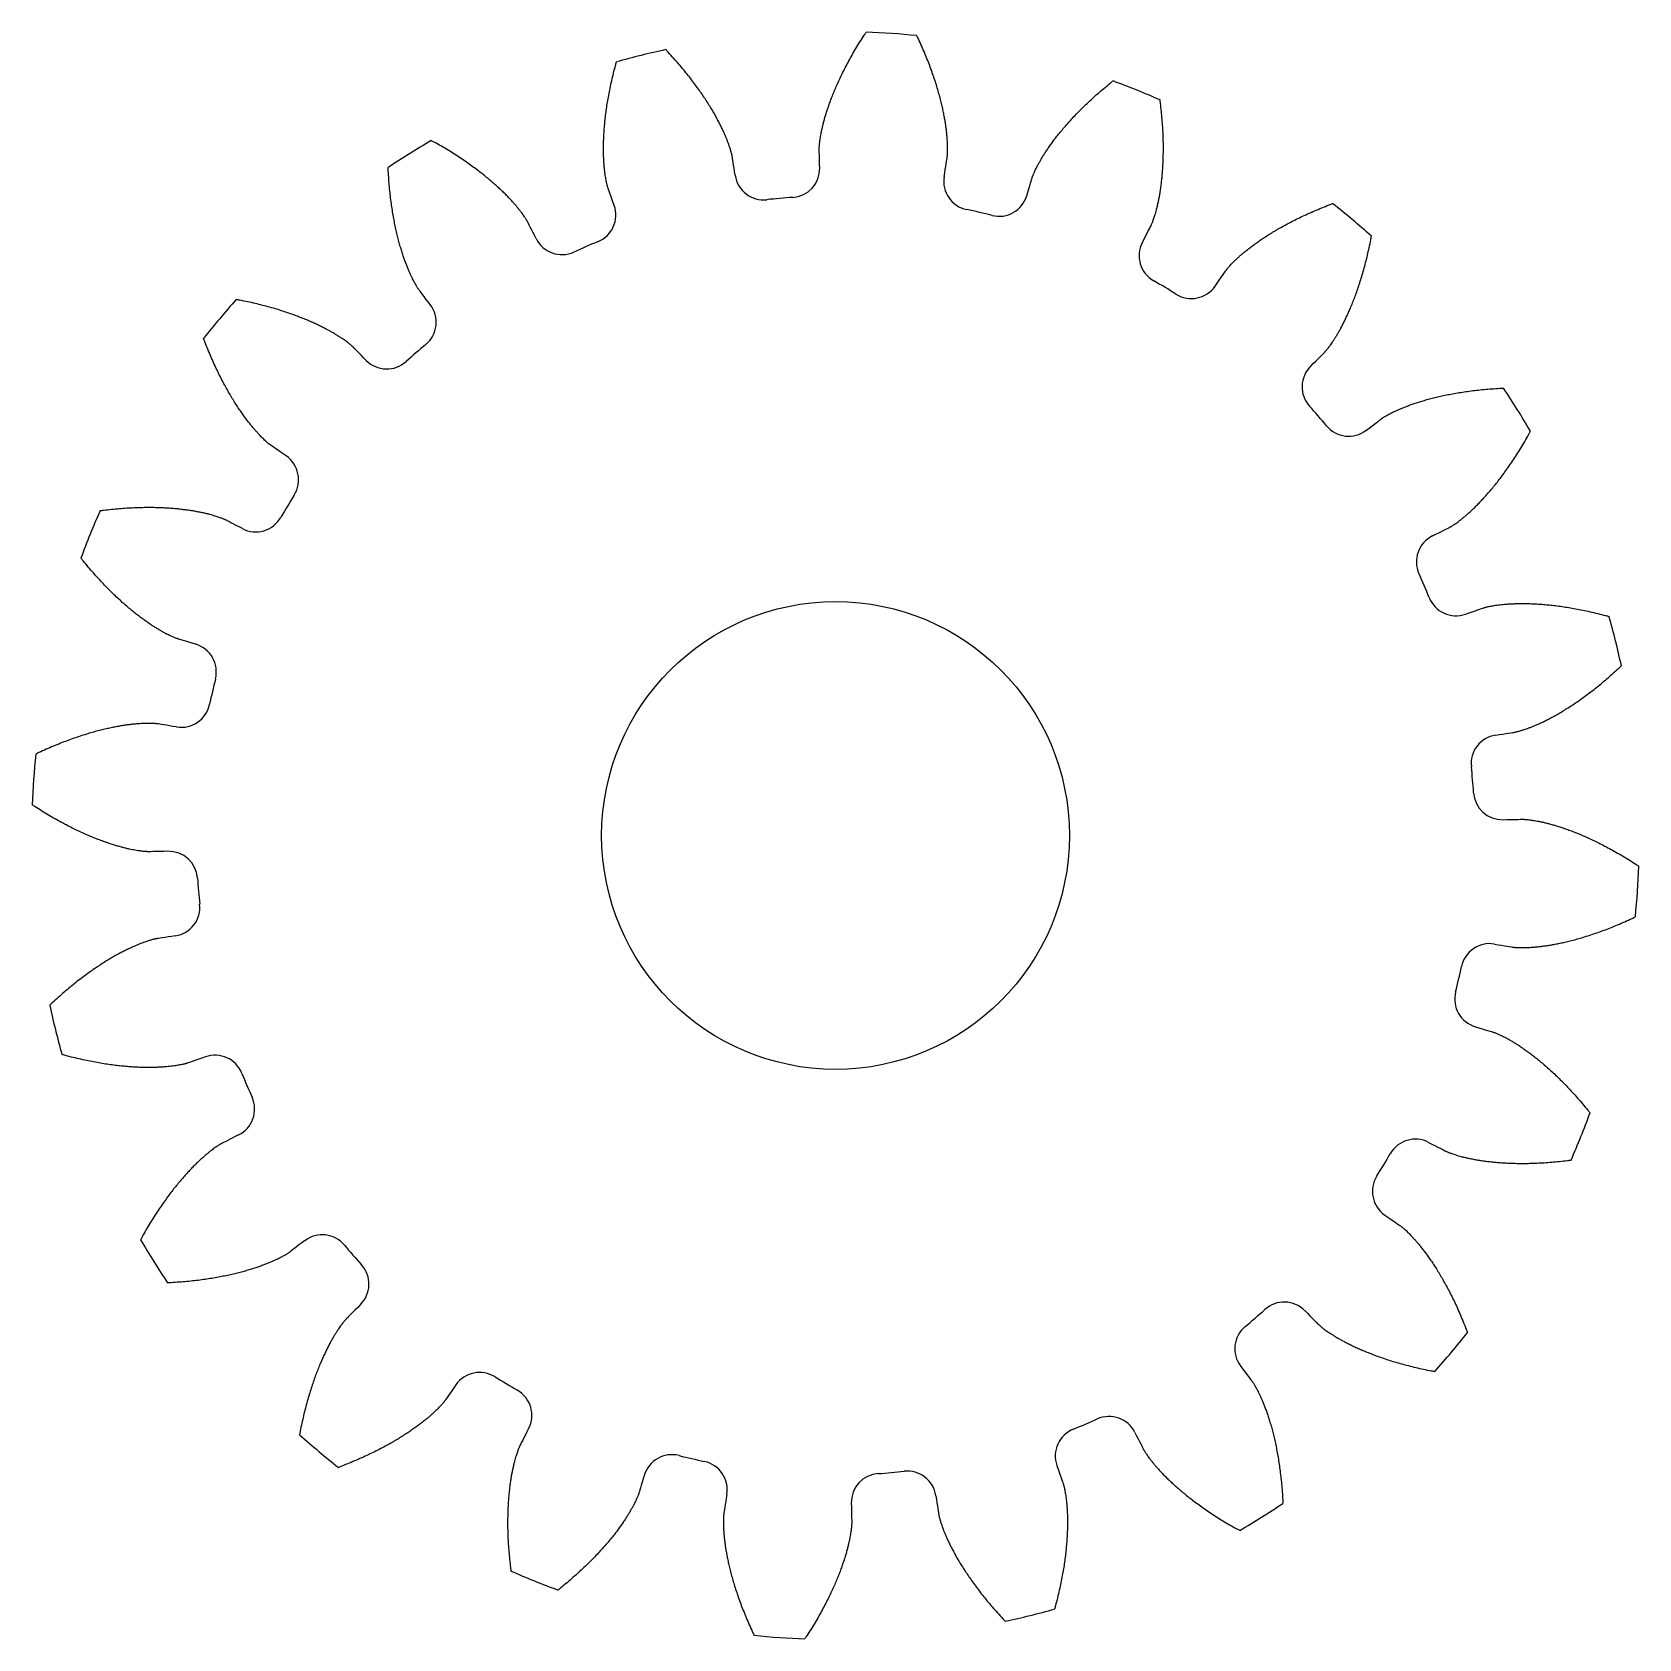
# Model space of a CAD drawing. Extents: x 137 to 246, y 43 to 176.
# Drawn here: x 160 to 181.99, y 153.63 to 175.62 of the extents above; entities that cross this region are included whole.
import ezdxf

# ---------------------------------------------------------------- set-up
doc = ezdxf.new("R2010")
doc.units = 0
doc.header["$LTSCALE"] = 12.7
doc.layers.add('VISIBLE', color=7, linetype='CONTINUOUS')

msp = doc.modelspace()

# ---------------------------------------------------------------- linework, layer by layer
at = {"layer": 'VISIBLE'}
msp.add_circle((170.996, 164.625), 3.2, dxfattribs=at)
for centre, radius, start, end in [((170.996, 164.625), 11, 84.1909, 87.8091), ((170.996, 164.625), 11, 102.1909, 105.8091), ((170.996, 164.625), 11, 66.1909, 69.8091), ((170.996, 164.625), 11, 120.1909, 123.8091), ((170.383, 173.75), 0.396, 273.837, 1.3729), ((170.014, 173.718), 0.396, 188.6271, 276.163), ((172.872, 173.576), 0.396, 170.6271, 258.163), ((167.594, 173.115), 0.396, 291.837, 19.3729), ((170.996, 164.625), 8.75, 93.837, 96.163), ((173.233, 173.493), 0.396, 255.837, 343.3729), ((170.996, 164.625), 11, 48.1909, 51.8091), ((170.996, 164.625), 8.75, 75.837, 78.163), ((167.252, 172.969), 0.396, 206.6271, 294.163), ((170.996, 164.625), 8.75, 111.837, 114.163), ((175.546, 172.558), 0.396, 152.6271, 240.163), ((170.996, 164.625), 8.75, 57.837, 60.163), ((175.864, 172.367), 0.396, 237.837, 325.3729), ((170.996, 164.625), 11, 138.1909, 141.8091), ((165.137, 171.648), 0.396, 309.837, 37.3729), ((170.996, 164.625), 8.75, 129.837, 132.163), ((164.856, 171.404), 0.396, 224.6271, 312.163), ((177.775, 170.764), 0.396, 134.6271, 222.163), ((170.996, 164.625), 11, 30.1909, 33.8091), ((170.996, 164.625), 8.75, 39.837, 42.163), ((178.018, 170.484), 0.396, 219.837, 307.3729), ((163.253, 169.493), 0.396, 327.837, 55.3729), ((170.996, 164.625), 8.75, 147.837, 150.163), ((170.996, 164.625), 11, 156.1909, 159.8091), ((163.062, 169.175), 0.396, 242.6271, 330.163), ((179.34, 168.369), 0.396, 116.6271, 204.163), ((170.996, 164.625), 8.75, 21.837, 24.163), ((179.485, 168.027), 0.396, 201.837, 289.3729), ((170.996, 164.625), 11, 12.1909, 15.8091), ((162.128, 166.863), 0.396, 345.837, 73.3729), ((170.996, 164.625), 8.75, 165.837, 168.163), ((162.044, 166.501), 0.396, 260.6271, 348.163), ((180.089, 165.607), 0.396, 98.6271, 186.163), ((170.996, 164.625), 11, 174.1909, 177.8091), ((170.996, 164.625), 8.75, 3.837, 6.163), ((180.121, 165.237), 0.396, 183.837, 271.3729), ((161.87, 164.013), 0.396, 3.837, 91.3729), ((170.996, 164.625), 8.75, 183.837, 186.163), ((170.996, 164.625), 11, 354.1909, 357.8091), ((161.902, 163.643), 0.396, 278.6271, 6.163), ((179.947, 162.749), 0.396, 80.6271, 168.163), ((170.996, 164.625), 8.75, 345.837, 348.163), ((179.864, 162.387), 0.396, 165.837, 253.3729), ((170.996, 164.625), 11, 192.1909, 195.8091), ((162.506, 161.223), 0.396, 21.837, 109.3729), ((170.996, 164.625), 8.75, 201.837, 204.163), ((162.651, 160.881), 0.396, 296.6271, 24.163), ((170.996, 164.625), 11, 336.1909, 339.8091), ((170.996, 164.625), 8.75, 327.837, 330.163), ((178.929, 160.074), 0.396, 62.6271, 150.163), ((178.738, 159.756), 0.396, 147.837, 235.3729), ((170.996, 164.625), 11, 210.1909, 213.8091), ((163.973, 158.766), 0.396, 39.837, 127.3729), ((170.996, 164.625), 8.75, 219.837, 222.163), ((164.216, 158.486), 0.396, 314.6271, 42.163), ((170.996, 164.625), 8.75, 309.837, 312.163), ((177.135, 157.845), 0.396, 44.6271, 132.163), ((176.854, 157.602), 0.396, 129.837, 217.3729), ((170.996, 164.625), 11, 318.1909, 321.8091), ((166.127, 156.882), 0.396, 57.837, 145.3729), ((170.996, 164.625), 8.75, 237.837, 240.163), ((166.445, 156.691), 0.396, 332.6271, 60.163), ((170.996, 164.625), 8.75, 291.837, 294.163), ((174.739, 156.28), 0.396, 26.6271, 114.163), ((170.996, 164.625), 11, 228.1909, 231.8091), ((174.398, 156.135), 0.396, 111.837, 199.3729), ((168.758, 155.757), 0.396, 75.837, 163.3729), ((170.996, 164.625), 8.75, 255.837, 258.163), ((169.119, 155.673), 0.396, 350.6271, 78.163), ((171.608, 155.499), 0.396, 93.837, 181.3729), ((170.996, 164.625), 8.75, 273.837, 276.163), ((171.977, 155.532), 0.396, 8.6271, 96.163), ((170.996, 164.625), 11, 300.1909, 303.8091), ((170.996, 164.625), 11, 246.1909, 249.8091), ((170.996, 164.625), 11, 282.1909, 285.8091), ((170.996, 164.625), 11, 264.1909, 267.8091)]:
    msp.add_arc(centre, radius, start, end, dxfattribs=at)
for points in [[(170.779, 173.76), (170.776, 173.9), (170.773, 174.019), (170.773, 174.026), (170.774, 174.037), (170.774, 174.049), (170.775, 174.066), (170.777, 174.087), (170.78, 174.111), (170.783, 174.139), (170.788, 174.171), (170.794, 174.206), (170.801, 174.245), (170.81, 174.287), (170.821, 174.333), (170.833, 174.382), (170.847, 174.435), (170.864, 174.491), (170.883, 174.55), (170.904, 174.612), (170.927, 174.677), (170.954, 174.746), (170.983, 174.817), (171.015, 174.891), (171.049, 174.969), (171.088, 175.048), (171.129, 175.13), (171.174, 175.215), (171.222, 175.302), (171.274, 175.392), (171.33, 175.483), (171.378, 175.558), (171.407, 175.603), (171.416, 175.617)], [(172.481, 173.641), (172.504, 173.779), (172.523, 173.897), (172.524, 173.904), (172.525, 173.914), (172.526, 173.927), (172.527, 173.944), (172.529, 173.964), (172.529, 173.989), (172.53, 174.017), (172.53, 174.049), (172.529, 174.085), (172.527, 174.124), (172.524, 174.167), (172.52, 174.214), (172.514, 174.265), (172.507, 174.319), (172.499, 174.376), (172.489, 174.437), (172.476, 174.502), (172.462, 174.57), (172.446, 174.642), (172.427, 174.716), (172.406, 174.794), (172.382, 174.875), (172.355, 174.96), (172.325, 175.047), (172.293, 175.137), (172.257, 175.23), (172.218, 175.326), (172.176, 175.424), (172.139, 175.505), (172.116, 175.554), (172.109, 175.568)], [(169.622, 173.659), (169.601, 173.797), (169.583, 173.915), (169.582, 173.922), (169.58, 173.932), (169.577, 173.945), (169.573, 173.961), (169.567, 173.981), (169.561, 174.005), (169.552, 174.031), (169.542, 174.062), (169.53, 174.095), (169.516, 174.132), (169.5, 174.173), (169.482, 174.216), (169.461, 174.262), (169.438, 174.311), (169.412, 174.364), (169.383, 174.419), (169.352, 174.476), (169.317, 174.537), (169.279, 174.599), (169.238, 174.665), (169.194, 174.732), (169.146, 174.802), (169.095, 174.874), (169.04, 174.948), (168.981, 175.023), (168.918, 175.101), (168.852, 175.18), (168.781, 175.26), (168.721, 175.326), (168.684, 175.365), (168.673, 175.377)], [(167.967, 173.246), (167.921, 173.378), (167.881, 173.491), (167.879, 173.497), (167.876, 173.507), (167.873, 173.52), (167.869, 173.536), (167.864, 173.556), (167.859, 173.58), (167.854, 173.608), (167.848, 173.639), (167.843, 173.675), (167.838, 173.714), (167.833, 173.757), (167.829, 173.804), (167.826, 173.854), (167.823, 173.909), (167.822, 173.967), (167.821, 174.029), (167.822, 174.095), (167.824, 174.164), (167.828, 174.238), (167.834, 174.314), (167.841, 174.395), (167.85, 174.479), (167.862, 174.566), (167.876, 174.658), (167.892, 174.752), (167.912, 174.85), (167.933, 174.951), (167.958, 175.055), (167.98, 175.141), (167.994, 175.193), (167.999, 175.209)], [(173.613, 173.379), (173.653, 173.514), (173.687, 173.628), (173.689, 173.634), (173.693, 173.645), (173.698, 173.656), (173.704, 173.672), (173.712, 173.691), (173.722, 173.714), (173.734, 173.739), (173.748, 173.768), (173.765, 173.799), (173.784, 173.834), (173.805, 173.871), (173.829, 173.912), (173.856, 173.955), (173.886, 174), (173.919, 174.048), (173.955, 174.099), (173.994, 174.152), (174.037, 174.207), (174.083, 174.263), (174.133, 174.322), (174.186, 174.383), (174.243, 174.446), (174.304, 174.51), (174.369, 174.575), (174.438, 174.642), (174.511, 174.71), (174.588, 174.779), (174.669, 174.848), (174.738, 174.905), (174.779, 174.939), (174.792, 174.949)], [(175.194, 172.741), (175.259, 172.865), (175.314, 172.971), (175.316, 172.977), (175.321, 172.987), (175.326, 172.999), (175.332, 173.014), (175.34, 173.034), (175.348, 173.057), (175.357, 173.083), (175.367, 173.114), (175.377, 173.148), (175.387, 173.186), (175.398, 173.228), (175.408, 173.274), (175.419, 173.323), (175.429, 173.377), (175.439, 173.434), (175.448, 173.496), (175.456, 173.561), (175.464, 173.63), (175.47, 173.703), (175.475, 173.78), (175.479, 173.861), (175.481, 173.945), (175.482, 174.034), (175.481, 174.126), (175.478, 174.222), (175.473, 174.321), (175.465, 174.424), (175.455, 174.531), (175.445, 174.619), (175.438, 174.673), (175.436, 174.689)], [(166.898, 172.792), (166.835, 172.917), (166.781, 173.024), (166.778, 173.03), (166.773, 173.039), (166.766, 173.05), (166.757, 173.065), (166.746, 173.082), (166.732, 173.102), (166.716, 173.125), (166.697, 173.151), (166.675, 173.179), (166.651, 173.21), (166.623, 173.243), (166.592, 173.279), (166.558, 173.316), (166.521, 173.356), (166.48, 173.398), (166.436, 173.441), (166.388, 173.486), (166.336, 173.533), (166.281, 173.581), (166.222, 173.63), (166.159, 173.681), (166.092, 173.732), (166.021, 173.785), (165.946, 173.838), (165.866, 173.892), (165.783, 173.946), (165.695, 174.001), (165.603, 174.055), (165.525, 174.099), (165.478, 174.125), (165.464, 174.133)], [(165.451, 171.888), (165.366, 171.999), (165.294, 172.095), (165.29, 172.1), (165.284, 172.109), (165.277, 172.119), (165.268, 172.134), (165.257, 172.152), (165.245, 172.173), (165.231, 172.197), (165.217, 172.226), (165.201, 172.258), (165.184, 172.293), (165.166, 172.333), (165.148, 172.376), (165.129, 172.423), (165.11, 172.474), (165.09, 172.529), (165.07, 172.588), (165.051, 172.651), (165.031, 172.717), (165.013, 172.788), (164.994, 172.863), (164.976, 172.942), (164.959, 173.025), (164.943, 173.112), (164.928, 173.203), (164.915, 173.297), (164.903, 173.396), (164.892, 173.499), (164.884, 173.606), (164.878, 173.695), (164.875, 173.748), (164.875, 173.765)], [(176.19, 172.142), (176.27, 172.257), (176.338, 172.356), (176.342, 172.361), (176.348, 172.37), (176.356, 172.379), (176.367, 172.393), (176.381, 172.408), (176.397, 172.426), (176.416, 172.447), (176.439, 172.47), (176.464, 172.495), (176.493, 172.522), (176.525, 172.551), (176.56, 172.582), (176.599, 172.614), (176.642, 172.648), (176.688, 172.684), (176.738, 172.721), (176.792, 172.759), (176.849, 172.798), (176.911, 172.838), (176.976, 172.878), (177.045, 172.92), (177.119, 172.961), (177.197, 173.003), (177.279, 173.046), (177.365, 173.088), (177.455, 173.13), (177.549, 173.172), (177.648, 173.213), (177.731, 173.246), (177.781, 173.265), (177.797, 173.27)], [(177.497, 171.046), (177.596, 171.144), (177.681, 171.228), (177.686, 171.233), (177.693, 171.241), (177.701, 171.251), (177.712, 171.264), (177.725, 171.28), (177.74, 171.299), (177.757, 171.322), (177.776, 171.347), (177.796, 171.377), (177.818, 171.41), (177.841, 171.447), (177.865, 171.487), (177.89, 171.531), (177.917, 171.579), (177.944, 171.63), (177.971, 171.686), (177.999, 171.745), (178.028, 171.809), (178.056, 171.876), (178.085, 171.948), (178.114, 172.023), (178.142, 172.103), (178.17, 172.187), (178.197, 172.275), (178.224, 172.367), (178.25, 172.463), (178.274, 172.563), (178.298, 172.668), (178.316, 172.755), (178.326, 172.808), (178.329, 172.824)], [(164.574, 171.126), (164.476, 171.226), (164.392, 171.311), (164.387, 171.315), (164.379, 171.322), (164.37, 171.331), (164.357, 171.342), (164.341, 171.355), (164.321, 171.37), (164.299, 171.387), (164.273, 171.405), (164.243, 171.425), (164.21, 171.447), (164.174, 171.47), (164.134, 171.494), (164.09, 171.52), (164.042, 171.546), (163.99, 171.573), (163.935, 171.6), (163.875, 171.629), (163.812, 171.657), (163.744, 171.686), (163.673, 171.714), (163.597, 171.743), (163.517, 171.771), (163.434, 171.799), (163.346, 171.827), (163.254, 171.853), (163.157, 171.879), (163.057, 171.904), (162.952, 171.927), (162.865, 171.945), (162.812, 171.955), (162.796, 171.958)], [(163.478, 169.819), (163.363, 169.899), (163.264, 169.967), (163.259, 169.971), (163.251, 169.978), (163.241, 169.985), (163.228, 169.996), (163.212, 170.01), (163.194, 170.026), (163.174, 170.046), (163.151, 170.068), (163.126, 170.093), (163.099, 170.122), (163.07, 170.154), (163.039, 170.19), (163.006, 170.229), (162.972, 170.271), (162.937, 170.317), (162.9, 170.367), (162.862, 170.421), (162.823, 170.478), (162.783, 170.54), (162.742, 170.605), (162.701, 170.675), (162.659, 170.748), (162.617, 170.826), (162.575, 170.908), (162.533, 170.994), (162.49, 171.084), (162.449, 171.179), (162.407, 171.278), (162.374, 171.361), (162.356, 171.411), (162.35, 171.426)], [(178.259, 170.169), (178.37, 170.254), (178.465, 170.327), (178.471, 170.33), (178.48, 170.336), (178.49, 170.343), (178.505, 170.352), (178.522, 170.363), (178.543, 170.375), (178.568, 170.389), (178.596, 170.404), (178.628, 170.42), (178.664, 170.436), (178.704, 170.454), (178.747, 170.473), (178.794, 170.491), (178.845, 170.511), (178.9, 170.53), (178.959, 170.55), (179.021, 170.569), (179.088, 170.589), (179.159, 170.608), (179.234, 170.626), (179.313, 170.644), (179.395, 170.661), (179.482, 170.677), (179.573, 170.692), (179.668, 170.705), (179.767, 170.718), (179.87, 170.728), (179.977, 170.737), (180.066, 170.742), (180.119, 170.745), (180.135, 170.745)], [(179.163, 168.723), (179.288, 168.785), (179.395, 168.839), (179.4, 168.842), (179.41, 168.848), (179.421, 168.854), (179.435, 168.863), (179.453, 168.874), (179.473, 168.888), (179.496, 168.904), (179.522, 168.923), (179.55, 168.945), (179.581, 168.97), (179.614, 168.997), (179.649, 169.028), (179.687, 169.062), (179.727, 169.099), (179.768, 169.14), (179.812, 169.185), (179.857, 169.232), (179.904, 169.284), (179.952, 169.339), (180.001, 169.398), (180.052, 169.461), (180.103, 169.529), (180.156, 169.6), (180.209, 169.675), (180.263, 169.754), (180.317, 169.838), (180.371, 169.925), (180.426, 170.018), (180.47, 170.095), (180.496, 170.142), (180.503, 170.156)], [(162.88, 168.824), (162.756, 168.888), (162.649, 168.943), (162.643, 168.946), (162.633, 168.95), (162.622, 168.955), (162.606, 168.961), (162.587, 168.969), (162.564, 168.977), (162.537, 168.986), (162.507, 168.996), (162.472, 169.006), (162.434, 169.017), (162.392, 169.027), (162.347, 169.038), (162.297, 169.048), (162.243, 169.058), (162.186, 169.068), (162.125, 169.077), (162.059, 169.085), (161.99, 169.093), (161.917, 169.099), (161.84, 169.105), (161.76, 169.108), (161.675, 169.111), (161.587, 169.111), (161.495, 169.11), (161.399, 169.107), (161.299, 169.102), (161.196, 169.094), (161.089, 169.084), (161.001, 169.074), (160.948, 169.068), (160.932, 169.065)], [(162.241, 167.242), (162.107, 167.282), (161.992, 167.316), (161.986, 167.319), (161.976, 167.322), (161.964, 167.327), (161.948, 167.333), (161.929, 167.341), (161.907, 167.351), (161.881, 167.363), (161.853, 167.377), (161.821, 167.394), (161.786, 167.413), (161.749, 167.434), (161.709, 167.458), (161.666, 167.485), (161.62, 167.515), (161.572, 167.548), (161.521, 167.584), (161.469, 167.624), (161.414, 167.666), (161.357, 167.712), (161.298, 167.762), (161.237, 167.815), (161.175, 167.872), (161.111, 167.933), (161.045, 167.998), (160.979, 168.067), (160.911, 168.14), (160.842, 168.217), (160.772, 168.298), (160.715, 168.367), (160.682, 168.409), (160.671, 168.421)], [(179.617, 167.653), (179.749, 167.7), (179.862, 167.739), (179.868, 167.741), (179.878, 167.744), (179.89, 167.747), (179.907, 167.752), (179.927, 167.756), (179.951, 167.761), (179.979, 167.767), (180.01, 167.772), (180.046, 167.777), (180.085, 167.782), (180.128, 167.787), (180.174, 167.791), (180.225, 167.794), (180.28, 167.797), (180.338, 167.799), (180.4, 167.799), (180.466, 167.798), (180.535, 167.796), (180.608, 167.792), (180.685, 167.787), (180.766, 167.779), (180.85, 167.77), (180.937, 167.758), (181.028, 167.744), (181.123, 167.728), (181.22, 167.709), (181.322, 167.687), (181.426, 167.662), (181.512, 167.64), (181.564, 167.626), (181.579, 167.622)], [(180.029, 165.998), (180.168, 166.019), (180.286, 166.037), (180.292, 166.039), (180.303, 166.041), (180.315, 166.044), (180.332, 166.048), (180.352, 166.053), (180.375, 166.06), (180.402, 166.068), (180.433, 166.078), (180.466, 166.09), (180.503, 166.104), (180.543, 166.12), (180.587, 166.138), (180.633, 166.159), (180.682, 166.182), (180.734, 166.208), (180.789, 166.237), (180.847, 166.269), (180.907, 166.303), (180.97, 166.341), (181.035, 166.382), (181.103, 166.426), (181.173, 166.474), (181.245, 166.525), (181.318, 166.581), (181.394, 166.639), (181.471, 166.702), (181.55, 166.769), (181.631, 166.84), (181.697, 166.9), (181.736, 166.936), (181.747, 166.948)], [(161.98, 166.11), (161.841, 166.133), (161.723, 166.152), (161.717, 166.153), (161.706, 166.154), (161.693, 166.155), (161.676, 166.157), (161.656, 166.158), (161.631, 166.159), (161.603, 166.159), (161.571, 166.159), (161.536, 166.158), (161.496, 166.156), (161.453, 166.153), (161.406, 166.149), (161.356, 166.144), (161.302, 166.137), (161.244, 166.128), (161.183, 166.118), (161.118, 166.106), (161.05, 166.091), (160.979, 166.075), (160.904, 166.056), (160.826, 166.035), (160.745, 166.011), (160.661, 165.984), (160.574, 165.955), (160.483, 165.922), (160.39, 165.886), (160.295, 165.847), (160.196, 165.805), (160.115, 165.768), (160.067, 165.745), (160.052, 165.738)], [(161.861, 164.409), (161.721, 164.405), (161.601, 164.403), (161.594, 164.403), (161.584, 164.403), (161.571, 164.404), (161.554, 164.405), (161.533, 164.407), (161.509, 164.409), (161.481, 164.413), (161.449, 164.417), (161.414, 164.423), (161.375, 164.431), (161.333, 164.439), (161.287, 164.45), (161.238, 164.462), (161.186, 164.477), (161.13, 164.493), (161.071, 164.512), (161.008, 164.533), (160.943, 164.557), (160.874, 164.583), (160.803, 164.612), (160.729, 164.644), (160.652, 164.679), (160.572, 164.717), (160.49, 164.758), (160.405, 164.803), (160.318, 164.851), (160.229, 164.903), (160.137, 164.959), (160.062, 165.007), (160.017, 165.036), (160.004, 165.045)], [(180.13, 164.841), (180.27, 164.844), (180.39, 164.847), (180.397, 164.847), (180.407, 164.847), (180.42, 164.846), (180.437, 164.845), (180.458, 164.843), (180.482, 164.84), (180.51, 164.837), (180.542, 164.832), (180.577, 164.826), (180.616, 164.819), (180.658, 164.81), (180.704, 164.8), (180.753, 164.787), (180.805, 164.773), (180.861, 164.756), (180.92, 164.738), (180.983, 164.717), (181.048, 164.693), (181.117, 164.667), (181.188, 164.638), (181.262, 164.606), (181.339, 164.571), (181.419, 164.533), (181.501, 164.491), (181.586, 164.446), (181.673, 164.398), (181.762, 164.346), (181.854, 164.291), (181.929, 164.243), (181.974, 164.213), (181.987, 164.204)], [(180.012, 163.139), (180.15, 163.117), (180.268, 163.097), (180.274, 163.097), (180.285, 163.095), (180.298, 163.094), (180.315, 163.093), (180.335, 163.092), (180.36, 163.091), (180.388, 163.091), (180.42, 163.091), (180.455, 163.092), (180.495, 163.094), (180.538, 163.096), (180.585, 163.101), (180.635, 163.106), (180.689, 163.113), (180.747, 163.121), (180.808, 163.132), (180.873, 163.144), (180.941, 163.158), (181.012, 163.175), (181.087, 163.193), (181.165, 163.215), (181.246, 163.239), (181.33, 163.265), (181.418, 163.295), (181.508, 163.327), (181.601, 163.363), (181.696, 163.402), (181.795, 163.445), (181.876, 163.481), (181.924, 163.504), (181.939, 163.511)], [(161.962, 163.251), (161.823, 163.23), (161.705, 163.212), (161.699, 163.211), (161.688, 163.209), (161.676, 163.206), (161.659, 163.202), (161.639, 163.197), (161.616, 163.19), (161.589, 163.182), (161.558, 163.171), (161.525, 163.16), (161.488, 163.146), (161.448, 163.13), (161.405, 163.111), (161.358, 163.09), (161.309, 163.067), (161.257, 163.041), (161.202, 163.013), (161.144, 162.981), (161.084, 162.946), (161.021, 162.909), (160.956, 162.868), (160.888, 162.823), (160.818, 162.775), (160.746, 162.724), (160.673, 162.669), (160.597, 162.61), (160.52, 162.547), (160.441, 162.481), (160.36, 162.41), (160.294, 162.35), (160.255, 162.313), (160.244, 162.302)], [(179.75, 162.007), (179.884, 161.967), (179.999, 161.933), (180.005, 161.931), (180.015, 161.927), (180.027, 161.923), (180.043, 161.916), (180.062, 161.908), (180.084, 161.898), (180.11, 161.886), (180.138, 161.872), (180.17, 161.856), (180.205, 161.837), (180.242, 161.815), (180.283, 161.791), (180.325, 161.764), (180.371, 161.734), (180.419, 161.701), (180.47, 161.665), (180.522, 161.626), (180.577, 161.583), (180.634, 161.537), (180.693, 161.487), (180.754, 161.434), (180.816, 161.377), (180.88, 161.316), (180.946, 161.251), (181.012, 161.183), (181.08, 161.11), (181.149, 161.033), (181.219, 160.951), (181.276, 160.883), (181.309, 160.841), (181.32, 160.828)], [(162.374, 161.596), (162.242, 161.55), (162.129, 161.51), (162.123, 161.509), (162.113, 161.505), (162.101, 161.502), (162.084, 161.498), (162.064, 161.493), (162.04, 161.488), (162.012, 161.483), (161.981, 161.478), (161.945, 161.472), (161.906, 161.467), (161.863, 161.463), (161.817, 161.459), (161.766, 161.455), (161.711, 161.452), (161.653, 161.451), (161.591, 161.45), (161.525, 161.451), (161.456, 161.453), (161.383, 161.457), (161.306, 161.463), (161.225, 161.47), (161.141, 161.48), (161.054, 161.491), (160.963, 161.505), (160.868, 161.522), (160.771, 161.541), (160.67, 161.563), (160.565, 161.587), (160.479, 161.609), (160.427, 161.624), (160.412, 161.628)], [(162.828, 160.527), (162.703, 160.464), (162.596, 160.411), (162.591, 160.407), (162.581, 160.402), (162.57, 160.396), (162.556, 160.387), (162.538, 160.375), (162.518, 160.362), (162.495, 160.345), (162.469, 160.326), (162.441, 160.305), (162.41, 160.28), (162.377, 160.252), (162.342, 160.221), (162.304, 160.187), (162.264, 160.15), (162.223, 160.109), (162.179, 160.065), (162.134, 160.017), (162.087, 159.966), (162.039, 159.91), (161.99, 159.851), (161.939, 159.788), (161.888, 159.721), (161.835, 159.65), (161.782, 159.575), (161.728, 159.495), (161.674, 159.412), (161.62, 159.324), (161.565, 159.232), (161.521, 159.154), (161.495, 159.107), (161.488, 159.093)], [(179.111, 160.426), (179.235, 160.362), (179.342, 160.307), (179.348, 160.304), (179.358, 160.3), (179.369, 160.295), (179.385, 160.288), (179.404, 160.281), (179.427, 160.272), (179.454, 160.263), (179.484, 160.254), (179.519, 160.243), (179.557, 160.233), (179.599, 160.222), (179.644, 160.212), (179.694, 160.201), (179.748, 160.191), (179.805, 160.182), (179.866, 160.172), (179.932, 160.164), (180.001, 160.157), (180.074, 160.15), (180.151, 160.145), (180.231, 160.141), (180.316, 160.139), (180.404, 160.138), (180.496, 160.139), (180.592, 160.143), (180.692, 160.148), (180.795, 160.155), (180.902, 160.165), (180.99, 160.175), (181.043, 160.182), (181.059, 160.184)], [(178.513, 159.43), (178.628, 159.351), (178.727, 159.283), (178.732, 159.279), (178.74, 159.272), (178.75, 159.264), (178.763, 159.253), (178.779, 159.24), (178.797, 159.223), (178.818, 159.204), (178.84, 159.182), (178.865, 159.156), (178.892, 159.127), (178.921, 159.095), (178.952, 159.06), (178.985, 159.021), (179.019, 158.978), (179.055, 158.932), (179.091, 158.882), (179.129, 158.829), (179.168, 158.771), (179.208, 158.71), (179.249, 158.644), (179.29, 158.575), (179.332, 158.501), (179.374, 158.424), (179.416, 158.342), (179.459, 158.256), (179.501, 158.165), (179.542, 158.071), (179.584, 157.972), (179.617, 157.889), (179.635, 157.839), (179.641, 157.824)], [(163.732, 159.081), (163.621, 158.996), (163.526, 158.923), (163.52, 158.919), (163.512, 158.913), (163.501, 158.906), (163.486, 158.897), (163.469, 158.886), (163.448, 158.874), (163.423, 158.861), (163.395, 158.846), (163.363, 158.83), (163.327, 158.813), (163.287, 158.795), (163.244, 158.777), (163.197, 158.758), (163.146, 158.739), (163.091, 158.719), (163.032, 158.7), (162.97, 158.68), (162.903, 158.661), (162.832, 158.642), (162.757, 158.623), (162.678, 158.606), (162.596, 158.589), (162.509, 158.573), (162.418, 158.558), (162.323, 158.544), (162.224, 158.532), (162.121, 158.522), (162.014, 158.513), (161.925, 158.507), (161.872, 158.505), (161.856, 158.504)], [(164.494, 158.204), (164.395, 158.105), (164.31, 158.021), (164.305, 158.016), (164.298, 158.009), (164.29, 157.999), (164.279, 157.986), (164.266, 157.97), (164.251, 157.951), (164.234, 157.928), (164.215, 157.902), (164.195, 157.873), (164.173, 157.84), (164.15, 157.803), (164.126, 157.763), (164.101, 157.719), (164.074, 157.671), (164.047, 157.619), (164.02, 157.564), (163.992, 157.504), (163.963, 157.441), (163.935, 157.373), (163.906, 157.302), (163.877, 157.226), (163.849, 157.147), (163.821, 157.063), (163.794, 156.975), (163.767, 156.883), (163.741, 156.787), (163.717, 156.686), (163.693, 156.582), (163.675, 156.494), (163.665, 156.442), (163.662, 156.426)], [(177.417, 158.124), (177.515, 158.024), (177.599, 157.939), (177.604, 157.934), (177.612, 157.927), (177.621, 157.919), (177.634, 157.908), (177.65, 157.895), (177.67, 157.88), (177.692, 157.863), (177.718, 157.844), (177.748, 157.824), (177.781, 157.802), (177.817, 157.779), (177.857, 157.755), (177.901, 157.73), (177.949, 157.704), (178.001, 157.677), (178.056, 157.649), (178.116, 157.621), (178.179, 157.593), (178.247, 157.564), (178.318, 157.535), (178.394, 157.507), (178.474, 157.478), (178.557, 157.45), (178.645, 157.423), (178.737, 157.396), (178.834, 157.371), (178.934, 157.346), (179.039, 157.322), (179.126, 157.304), (179.179, 157.295), (179.195, 157.292)], [(176.54, 157.361), (176.625, 157.25), (176.697, 157.155), (176.701, 157.15), (176.707, 157.141), (176.714, 157.13), (176.723, 157.116), (176.734, 157.098), (176.746, 157.077), (176.76, 157.052), (176.774, 157.024), (176.79, 156.992), (176.807, 156.956), (176.825, 156.917), (176.843, 156.874), (176.862, 156.826), (176.881, 156.775), (176.901, 156.721), (176.921, 156.662), (176.94, 156.599), (176.96, 156.532), (176.979, 156.461), (176.997, 156.387), (177.015, 156.308), (177.032, 156.225), (177.048, 156.138), (177.063, 156.047), (177.076, 155.952), (177.088, 155.853), (177.099, 155.75), (177.108, 155.644), (177.113, 155.555), (177.116, 155.501), (177.116, 155.485)], [(165.801, 157.107), (165.721, 156.992), (165.653, 156.894), (165.649, 156.889), (165.643, 156.88), (165.635, 156.87), (165.624, 156.857), (165.61, 156.841), (165.594, 156.823), (165.575, 156.803), (165.552, 156.78), (165.527, 156.755), (165.498, 156.728), (165.466, 156.699), (165.431, 156.668), (165.392, 156.635), (165.349, 156.601), (165.303, 156.566), (165.253, 156.529), (165.199, 156.491), (165.142, 156.452), (165.08, 156.412), (165.015, 156.371), (164.946, 156.33), (164.872, 156.288), (164.794, 156.246), (164.712, 156.204), (164.626, 156.162), (164.536, 156.12), (164.442, 156.078), (164.343, 156.037), (164.26, 156.004), (164.21, 155.985), (164.194, 155.979)], [(166.797, 156.509), (166.732, 156.385), (166.677, 156.278), (166.675, 156.272), (166.67, 156.263), (166.665, 156.251), (166.659, 156.235), (166.651, 156.216), (166.643, 156.193), (166.634, 156.166), (166.624, 156.136), (166.614, 156.102), (166.604, 156.064), (166.593, 156.022), (166.583, 155.976), (166.572, 155.926), (166.562, 155.873), (166.552, 155.815), (166.543, 155.754), (166.535, 155.689), (166.527, 155.619), (166.521, 155.546), (166.516, 155.47), (166.512, 155.389), (166.51, 155.304), (166.509, 155.216), (166.51, 155.124), (166.513, 155.028), (166.518, 154.929), (166.526, 154.825), (166.536, 154.719), (166.546, 154.63), (166.553, 154.577), (166.555, 154.561)], [(175.093, 156.458), (175.156, 156.333), (175.21, 156.225), (175.213, 156.22), (175.218, 156.21), (175.225, 156.2), (175.234, 156.185), (175.245, 156.168), (175.259, 156.147), (175.275, 156.124), (175.294, 156.099), (175.316, 156.07), (175.34, 156.04), (175.368, 156.006), (175.399, 155.971), (175.433, 155.933), (175.47, 155.894), (175.511, 155.852), (175.555, 155.809), (175.603, 155.763), (175.655, 155.717), (175.71, 155.669), (175.769, 155.619), (175.832, 155.569), (175.899, 155.517), (175.97, 155.465), (176.046, 155.412), (176.125, 155.358), (176.208, 155.304), (176.296, 155.249), (176.388, 155.194), (176.466, 155.15), (176.513, 155.125), (176.527, 155.117)], [(168.378, 155.87), (168.338, 155.736), (168.304, 155.621), (168.302, 155.615), (168.298, 155.605), (168.294, 155.593), (168.287, 155.577), (168.279, 155.558), (168.269, 155.536), (168.257, 155.51), (168.243, 155.482), (168.226, 155.45), (168.207, 155.416), (168.186, 155.378), (168.162, 155.338), (168.135, 155.295), (168.105, 155.249), (168.072, 155.201), (168.036, 155.151), (167.997, 155.098), (167.954, 155.043), (167.908, 154.986), (167.858, 154.927), (167.805, 154.866), (167.748, 154.804), (167.687, 154.74), (167.622, 154.675), (167.553, 154.608), (167.48, 154.54), (167.403, 154.471), (167.322, 154.401), (167.254, 154.344), (167.212, 154.311), (167.199, 154.301)], [(174.024, 156.004), (174.07, 155.872), (174.11, 155.759), (174.112, 155.752), (174.115, 155.742), (174.118, 155.73), (174.122, 155.713), (174.127, 155.693), (174.132, 155.669), (174.137, 155.642), (174.143, 155.61), (174.148, 155.575), (174.153, 155.536), (174.158, 155.493), (174.162, 155.446), (174.165, 155.395), (174.168, 155.341), (174.169, 155.283), (174.17, 155.221), (174.169, 155.155), (174.167, 155.085), (174.163, 155.012), (174.157, 154.935), (174.15, 154.855), (174.141, 154.771), (174.129, 154.683), (174.115, 154.592), (174.099, 154.498), (174.08, 154.4), (174.058, 154.299), (174.033, 154.195), (174.011, 154.108), (173.997, 154.056), (173.992, 154.041)], [(169.51, 155.609), (169.487, 155.471), (169.468, 155.353), (169.467, 155.346), (169.466, 155.335), (169.465, 155.323), (169.464, 155.306), (169.462, 155.285), (169.462, 155.261), (169.461, 155.232), (169.462, 155.201), (169.462, 155.165), (169.464, 155.125), (169.467, 155.082), (169.471, 155.035), (169.477, 154.985), (169.484, 154.931), (169.492, 154.873), (169.502, 154.812), (169.515, 154.748), (169.529, 154.679), (169.545, 154.608), (169.564, 154.533), (169.585, 154.455), (169.609, 154.374), (169.636, 154.29), (169.666, 154.203), (169.698, 154.113), (169.734, 154.02), (169.773, 153.924), (169.815, 153.826), (169.852, 153.744), (169.875, 153.696), (169.882, 153.681)], [(171.212, 155.49), (171.215, 155.35), (171.218, 155.23), (171.218, 155.224), (171.217, 155.213), (171.217, 155.2), (171.216, 155.183), (171.214, 155.163), (171.211, 155.138), (171.208, 155.11), (171.203, 155.079), (171.197, 155.044), (171.19, 155.005), (171.181, 154.962), (171.17, 154.917), (171.158, 154.867), (171.144, 154.815), (171.127, 154.759), (171.108, 154.7), (171.087, 154.638), (171.064, 154.572), (171.038, 154.504), (171.008, 154.432), (170.977, 154.358), (170.942, 154.281), (170.903, 154.201), (170.862, 154.119), (170.817, 154.034), (170.769, 153.947), (170.717, 153.858), (170.661, 153.766), (170.614, 153.691), (170.584, 153.646), (170.575, 153.633)], [(172.369, 155.591), (172.39, 155.453), (172.408, 155.334), (172.409, 155.328), (172.411, 155.317), (172.414, 155.305), (172.418, 155.288), (172.424, 155.268), (172.43, 155.245), (172.439, 155.218), (172.449, 155.188), (172.461, 155.154), (172.475, 155.117), (172.491, 155.077), (172.509, 155.034), (172.53, 154.987), (172.553, 154.938), (172.579, 154.886), (172.608, 154.831), (172.639, 154.773), (172.674, 154.713), (172.712, 154.65), (172.753, 154.585), (172.797, 154.517), (172.845, 154.448), (172.896, 154.376), (172.951, 154.302), (173.01, 154.226), (173.073, 154.149), (173.139, 154.07), (173.21, 153.989), (173.27, 153.924), (173.307, 153.885), (173.318, 153.873)]]:
    msp.add_open_spline(points, degree=3, knots=[0.0460056, 0.0460056, 0.0460056, 0.0460056, 0.1030004, 0.1126021, 0.1249978, 0.1396646, 0.1562952, 0.1746809, 0.1946684, 0.2161384, 0.2389949, 0.2631586, 0.2885622, 0.315148, 0.3428657, 0.3716707, 0.4015235, 0.4323885, 0.4642336, 0.4970296, 0.5307495, 0.5653688, 0.6008647, 0.637216, 0.6744031, 0.7124076, 0.7512123, 0.790801, 0.8311585, 0.8722704, 0.9141231, 0.9567037, 0.97505, 0.97505, 0.97505, 0.97505], dxfattribs=at)

doc.saveas('drawing.dxf')
